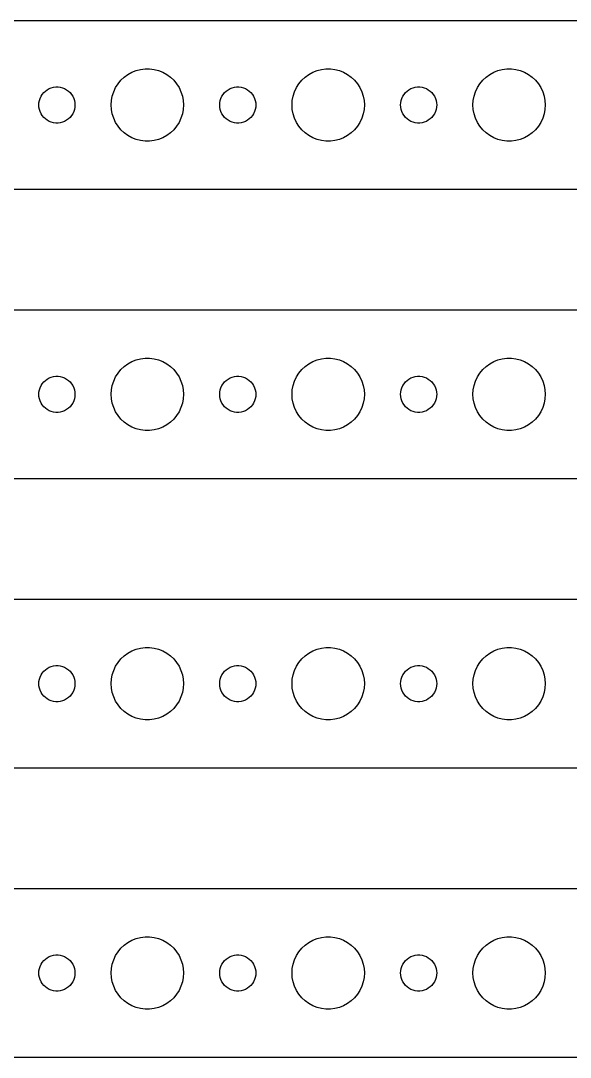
# Model space of a CAD drawing. Header units: metres. Extents: x -90 to 90, y 65 to 151.
# Drawn here: x -3 to 42.6, y 65 to 151 of the extents above; entities that cross this region are included whole.
import ezdxf

# ---------------------------------------------------------------- set-up
doc = ezdxf.new("R2010")
doc.units = ezdxf.units.M

msp = doc.modelspace()

# ---------------------------------------------------------------- linework, layer by layer
for p, q in [((84.8139, 150.99), (-84.8139, 150.99)), ((5.31308, 146.054), (5.58772, 146.312)), ((5.58772, 146.312), (5.89252, 146.533)), ((5.89252, 146.533), (6.22266, 146.714)), ((6.22266, 146.714), (6.57294, 146.853)), ((6.57294, 146.853), (6.93785, 146.947)), ((6.93785, 146.947), (7.31161, 146.994)), ((7.31161, 146.994), (7.68837, 146.994)), ((7.68837, 146.994), (8.06213, 146.947)), ((8.06213, 146.947), (8.42705, 146.853)), ((8.42705, 146.853), (8.77733, 146.714)), ((8.77733, 146.714), (9.10747, 146.533)), ((9.10747, 146.533), (9.41226, 146.312)), ((9.41226, 146.312), (9.6869, 146.054)), ((20.3131, 146.054), (20.5877, 146.312)), ((20.5877, 146.312), (20.8925, 146.533)), ((20.8925, 146.533), (21.2227, 146.714)), ((21.2227, 146.714), (21.5729, 146.853)), ((21.5729, 146.853), (21.9379, 146.947)), ((21.9379, 146.947), (22.3116, 146.994)), ((22.3116, 146.994), (22.6884, 146.994)), ((22.6884, 146.994), (23.0621, 146.947)), ((23.0621, 146.947), (23.427, 146.853)), ((23.427, 146.853), (23.7773, 146.714)), ((23.7773, 146.714), (24.1075, 146.533)), ((24.1075, 146.533), (24.4123, 146.312)), ((24.4123, 146.312), (24.6869, 146.054)), ((35.3131, 146.054), (35.5877, 146.312)), ((35.5877, 146.312), (35.8925, 146.533)), ((35.8925, 146.533), (36.2227, 146.714)), ((36.2227, 146.714), (36.5729, 146.853)), ((36.5729, 146.853), (36.9379, 146.947)), ((36.9379, 146.947), (37.3116, 146.994)), ((37.3116, 146.994), (37.6884, 146.994)), ((37.6884, 146.994), (38.0621, 146.947)), ((38.0621, 146.947), (38.427, 146.853)), ((38.427, 146.853), (38.7773, 146.714)), ((38.7773, 146.714), (39.1075, 146.533)), ((39.1075, 146.533), (39.4123, 146.312)), ((39.4123, 146.312), (39.6869, 146.054)), ((-0.80373, 145.266), (-0.63866, 145.357)), ((-0.63866, 145.357), (-0.46352, 145.427)), ((-0.46352, 145.427), (-0.28107, 145.473)), ((-0.28107, 145.473), (-0.09418, 145.497)), ((-0.09418, 145.497), (0.09418, 145.497)), ((0.09418, 145.497), (0.28107, 145.473)), ((0.28107, 145.473), (0.46352, 145.427)), ((0.46352, 145.427), (0.63866, 145.357)), ((0.63866, 145.357), (0.80373, 145.266)), ((4.71066, 145.104), (4.87108, 145.445)), ((4.87108, 145.445), (5.07294, 145.763)), ((5.07294, 145.763), (5.31308, 146.054)), ((9.6869, 146.054), (9.92705, 145.763)), ((9.92705, 145.763), (10.1289, 145.445)), ((10.1289, 145.445), (10.2893, 145.104)), ((14.1963, 145.266), (14.3613, 145.357)), ((14.3613, 145.357), (14.5365, 145.427)), ((14.5365, 145.427), (14.7189, 145.473)), ((14.7189, 145.473), (14.9058, 145.497)), ((14.9058, 145.497), (15.0942, 145.497)), ((15.0942, 145.497), (15.2811, 145.473)), ((15.2811, 145.473), (15.4635, 145.427)), ((15.4635, 145.427), (15.6387, 145.357)), ((15.6387, 145.357), (15.8037, 145.266)), ((19.7107, 145.104), (19.8711, 145.445)), ((19.8711, 145.445), (20.0729, 145.763)), ((20.0729, 145.763), (20.3131, 146.054)), ((24.6869, 146.054), (24.927, 145.763)), ((24.927, 145.763), (25.1289, 145.445)), ((25.1289, 145.445), (25.2893, 145.104)), ((29.1963, 145.266), (29.3613, 145.357)), ((29.3613, 145.357), (29.5365, 145.427)), ((29.5365, 145.427), (29.7189, 145.473)), ((29.7189, 145.473), (29.9058, 145.497)), ((29.9058, 145.497), (30.0942, 145.497)), ((30.0942, 145.497), (30.2811, 145.473)), ((30.2811, 145.473), (30.4635, 145.427)), ((30.4635, 145.427), (30.6387, 145.357)), ((30.6387, 145.357), (30.8037, 145.266)), ((34.7107, 145.104), (34.8711, 145.445)), ((34.8711, 145.445), (35.0729, 145.763)), ((35.0729, 145.763), (35.3131, 146.054)), ((39.6869, 146.054), (39.927, 145.763)), ((39.927, 145.763), (40.1289, 145.445)), ((40.1289, 145.445), (40.2893, 145.104)), ((-1.45287, 144.373), (-1.39465, 144.552)), ((-1.39465, 144.552), (-1.31445, 144.723)), ((-1.31445, 144.723), (-1.21352, 144.882)), ((-1.21352, 144.882), (-1.09344, 145.027)), ((-1.09344, 145.027), (-0.95613, 145.156)), ((-0.95613, 145.156), (-0.80373, 145.266)), ((0.80373, 145.266), (0.95613, 145.156)), ((0.95613, 145.156), (1.09344, 145.027)), ((1.09344, 145.027), (1.21352, 144.882)), ((1.21352, 144.882), (1.31445, 144.723)), ((1.31445, 144.723), (1.39465, 144.552)), ((1.39465, 144.552), (1.45287, 144.373)), ((4.52365, 144.376), (4.59424, 144.746)), ((4.59424, 144.746), (4.71066, 145.104)), ((10.2893, 145.104), (10.4057, 144.746)), ((10.4057, 144.746), (10.4763, 144.376)), ((13.5471, 144.373), (13.6053, 144.552)), ((13.6053, 144.552), (13.6855, 144.723)), ((13.6855, 144.723), (13.7865, 144.882)), ((13.7865, 144.882), (13.9065, 145.027)), ((13.9065, 145.027), (14.0439, 145.156)), ((14.0439, 145.156), (14.1963, 145.266)), ((15.8037, 145.266), (15.9561, 145.156)), ((15.9561, 145.156), (16.0934, 145.027)), ((16.0934, 145.027), (16.2135, 144.882)), ((16.2135, 144.882), (16.3145, 144.723)), ((16.3145, 144.723), (16.3947, 144.552)), ((16.3947, 144.552), (16.4529, 144.373)), ((19.5237, 144.376), (19.5942, 144.746)), ((19.5942, 144.746), (19.7107, 145.104)), ((25.2893, 145.104), (25.4057, 144.746)), ((25.4057, 144.746), (25.4763, 144.376)), ((28.5471, 144.373), (28.6053, 144.552)), ((28.6053, 144.552), (28.6855, 144.723)), ((28.6855, 144.723), (28.7865, 144.882)), ((28.7865, 144.882), (28.9065, 145.027)), ((28.9065, 145.027), (29.0439, 145.156)), ((29.0439, 145.156), (29.1963, 145.266)), ((30.8037, 145.266), (30.9561, 145.156)), ((30.9561, 145.156), (31.0934, 145.027)), ((31.0934, 145.027), (31.2135, 144.882)), ((31.2135, 144.882), (31.3145, 144.723)), ((31.3145, 144.723), (31.3947, 144.552)), ((31.3947, 144.552), (31.4529, 144.373)), ((34.5237, 144.376), (34.5942, 144.746)), ((34.5942, 144.746), (34.7107, 145.104)), ((40.2893, 145.104), (40.4057, 144.746)), ((40.4057, 144.746), (40.4763, 144.376)), ((-1.5, 144), (-1.48816, 144.188)), ((-1.48816, 143.812), (-1.5, 144)), ((-1.48816, 144.188), (-1.45287, 144.373)), ((-1.45287, 143.627), (-1.48816, 143.812)), ((-1.39465, 143.448), (-1.45287, 143.627)), ((1.45287, 143.627), (1.39465, 143.448)), ((1.45287, 144.373), (1.48816, 144.188)), ((1.48816, 143.812), (1.45287, 143.627)), ((1.48816, 144.188), (1.5, 144)), ((1.5, 144), (1.48816, 143.812)), ((4.5, 144), (4.52365, 144.376)), ((4.52365, 143.624), (4.5, 144)), ((4.59424, 143.254), (4.52365, 143.624)), ((10.4763, 143.624), (10.4057, 143.254)), ((10.4763, 144.376), (10.5, 144)), ((10.5, 144), (10.4763, 143.624)), ((13.5, 144), (13.5118, 144.188)), ((13.5118, 143.812), (13.5, 144)), ((13.5118, 144.188), (13.5471, 144.373)), ((13.5471, 143.627), (13.5118, 143.812)), ((13.6053, 143.448), (13.5471, 143.627)), ((16.4529, 143.627), (16.3947, 143.448)), ((16.4529, 144.373), (16.4882, 144.188)), ((16.4882, 143.812), (16.4529, 143.627)), ((16.4882, 144.188), (16.5, 144)), ((16.5, 144), (16.4882, 143.812)), ((19.5, 144), (19.5237, 144.376)), ((19.5237, 143.624), (19.5, 144)), ((19.5942, 143.254), (19.5237, 143.624)), ((25.4763, 143.624), (25.4057, 143.254)), ((25.4763, 144.376), (25.5, 144)), ((25.5, 144), (25.4763, 143.624)), ((28.5, 144), (28.5118, 144.188)), ((28.5118, 143.812), (28.5, 144)), ((28.5118, 144.188), (28.5471, 144.373)), ((28.5471, 143.627), (28.5118, 143.812)), ((28.6053, 143.448), (28.5471, 143.627)), ((31.4529, 143.627), (31.3947, 143.448)), ((31.4529, 144.373), (31.4882, 144.188)), ((31.4882, 143.812), (31.4529, 143.627)), ((31.4882, 144.188), (31.5, 144)), ((31.5, 144), (31.4882, 143.812)), ((34.5, 144), (34.5237, 144.376)), ((34.5237, 143.624), (34.5, 144)), ((34.5942, 143.254), (34.5237, 143.624)), ((40.4763, 143.624), (40.4057, 143.254)), ((40.4763, 144.376), (40.5, 144)), ((40.5, 144), (40.4763, 143.624)), ((-1.31445, 143.277), (-1.39465, 143.448)), ((-1.21352, 143.118), (-1.31445, 143.277)), ((-1.09344, 142.973), (-1.21352, 143.118)), ((-0.95613, 142.844), (-1.09344, 142.973)), ((-0.80373, 142.734), (-0.95613, 142.844)), ((-0.63866, 142.643), (-0.80373, 142.734)), ((0.80373, 142.734), (0.63866, 142.643)), ((0.95613, 142.844), (0.80373, 142.734)), ((1.09344, 142.973), (0.95613, 142.844)), ((1.21352, 143.118), (1.09344, 142.973)), ((1.31445, 143.277), (1.21352, 143.118)), ((1.39465, 143.448), (1.31445, 143.277)), ((4.71066, 142.896), (4.59424, 143.254)), ((4.87108, 142.555), (4.71066, 142.896)), ((10.2893, 142.896), (10.1289, 142.555)), ((10.4057, 143.254), (10.2893, 142.896)), ((13.6855, 143.277), (13.6053, 143.448)), ((13.7865, 143.118), (13.6855, 143.277)), ((13.9065, 142.973), (13.7865, 143.118)), ((14.0439, 142.844), (13.9065, 142.973)), ((14.1963, 142.734), (14.0439, 142.844)), ((14.3613, 142.643), (14.1963, 142.734)), ((15.8037, 142.734), (15.6387, 142.643)), ((15.9561, 142.844), (15.8037, 142.734)), ((16.0934, 142.973), (15.9561, 142.844)), ((16.2135, 143.118), (16.0934, 142.973)), ((16.3145, 143.277), (16.2135, 143.118)), ((16.3947, 143.448), (16.3145, 143.277)), ((19.7107, 142.896), (19.5942, 143.254)), ((19.8711, 142.555), (19.7107, 142.896)), ((25.2893, 142.896), (25.1289, 142.555)), ((25.4057, 143.254), (25.2893, 142.896)), ((28.6855, 143.277), (28.6053, 143.448)), ((28.7865, 143.118), (28.6855, 143.277)), ((28.9065, 142.973), (28.7865, 143.118)), ((29.0439, 142.844), (28.9065, 142.973)), ((29.1963, 142.734), (29.0439, 142.844)), ((29.3613, 142.643), (29.1963, 142.734)), ((30.8037, 142.734), (30.6387, 142.643)), ((30.9561, 142.844), (30.8037, 142.734)), ((31.0934, 142.973), (30.9561, 142.844)), ((31.2135, 143.118), (31.0934, 142.973)), ((31.3145, 143.277), (31.2135, 143.118)), ((31.3947, 143.448), (31.3145, 143.277)), ((34.7107, 142.896), (34.5942, 143.254)), ((34.8711, 142.555), (34.7107, 142.896)), ((40.2893, 142.896), (40.1289, 142.555)), ((40.4057, 143.254), (40.2893, 142.896)), ((-0.46352, 142.573), (-0.63866, 142.643)), ((-0.28107, 142.527), (-0.46352, 142.573)), ((-0.09418, 142.503), (-0.28107, 142.527)), ((0.09418, 142.503), (-0.09418, 142.503)), ((0.28107, 142.527), (0.09418, 142.503)), ((0.46352, 142.573), (0.28107, 142.527)), ((0.63866, 142.643), (0.46352, 142.573)), ((5.07294, 142.237), (4.87108, 142.555)), ((5.31308, 141.946), (5.07294, 142.237)), ((5.58772, 141.688), (5.31308, 141.946)), ((9.6869, 141.946), (9.41226, 141.688)), ((9.92705, 142.237), (9.6869, 141.946)), ((10.1289, 142.555), (9.92705, 142.237)), ((14.5365, 142.573), (14.3613, 142.643)), ((14.7189, 142.527), (14.5365, 142.573)), ((14.9058, 142.503), (14.7189, 142.527)), ((15.0942, 142.503), (14.9058, 142.503)), ((15.2811, 142.527), (15.0942, 142.503)), ((15.4635, 142.573), (15.2811, 142.527)), ((15.6387, 142.643), (15.4635, 142.573)), ((20.0729, 142.237), (19.8711, 142.555)), ((20.3131, 141.946), (20.0729, 142.237)), ((20.5877, 141.688), (20.3131, 141.946)), ((24.6869, 141.946), (24.4123, 141.688)), ((24.927, 142.237), (24.6869, 141.946)), ((25.1289, 142.555), (24.927, 142.237)), ((29.5365, 142.573), (29.3613, 142.643)), ((29.7189, 142.527), (29.5365, 142.573)), ((29.9058, 142.503), (29.7189, 142.527)), ((30.0942, 142.503), (29.9058, 142.503)), ((30.2811, 142.527), (30.0942, 142.503)), ((30.4635, 142.573), (30.2811, 142.527)), ((30.6387, 142.643), (30.4635, 142.573)), ((35.0729, 142.237), (34.8711, 142.555)), ((35.3131, 141.946), (35.0729, 142.237)), ((35.5877, 141.688), (35.3131, 141.946)), ((39.6869, 141.946), (39.4123, 141.688)), ((39.927, 142.237), (39.6869, 141.946)), ((40.1289, 142.555), (39.927, 142.237)), ((5.89252, 141.467), (5.58772, 141.688)), ((6.22266, 141.286), (5.89252, 141.467)), ((6.57294, 141.147), (6.22266, 141.286)), ((6.93785, 141.053), (6.57294, 141.147)), ((7.31161, 141.006), (6.93785, 141.053)), ((8.06213, 141.053), (7.68837, 141.006)), ((8.42705, 141.147), (8.06213, 141.053)), ((8.77733, 141.286), (8.42705, 141.147)), ((9.10747, 141.467), (8.77733, 141.286)), ((9.41226, 141.688), (9.10747, 141.467)), ((20.8925, 141.467), (20.5877, 141.688)), ((21.2227, 141.286), (20.8925, 141.467)), ((21.5729, 141.147), (21.2227, 141.286)), ((21.9379, 141.053), (21.5729, 141.147)), ((22.3116, 141.006), (21.9379, 141.053)), ((23.0621, 141.053), (22.6884, 141.006)), ((23.427, 141.147), (23.0621, 141.053)), ((23.7773, 141.286), (23.427, 141.147)), ((24.1075, 141.467), (23.7773, 141.286)), ((24.4123, 141.688), (24.1075, 141.467)), ((35.8925, 141.467), (35.5877, 141.688)), ((36.2227, 141.286), (35.8925, 141.467)), ((36.5729, 141.147), (36.2227, 141.286)), ((36.9379, 141.053), (36.5729, 141.147)), ((37.3116, 141.006), (36.9379, 141.053)), ((38.0621, 141.053), (37.6884, 141.006)), ((38.427, 141.147), (38.0621, 141.053)), ((38.7773, 141.286), (38.427, 141.147)), ((39.1075, 141.467), (38.7773, 141.286)), ((39.4123, 141.688), (39.1075, 141.467)), ((7.68837, 141.006), (7.31161, 141.006)), ((22.6884, 141.006), (22.3116, 141.006)), ((37.6884, 141.006), (37.3116, 141.006)), ((-84.8139, 137.01), (84.8139, 137.01)), ((84.8139, 126.99), (-84.8139, 126.99)), ((6.93785, 122.947), (7.31161, 122.994)), ((7.31161, 122.994), (7.68837, 122.994)), ((7.68837, 122.994), (8.06213, 122.947)), ((21.9379, 122.947), (22.3116, 122.994)), ((22.3116, 122.994), (22.6884, 122.994)), ((22.6884, 122.994), (23.0621, 122.947)), ((36.9379, 122.947), (37.3116, 122.994)), ((37.3116, 122.994), (37.6884, 122.994)), ((37.6884, 122.994), (38.0621, 122.947)), ((5.31308, 122.054), (5.58772, 122.312)), ((5.58772, 122.312), (5.89252, 122.533)), ((5.89252, 122.533), (6.22266, 122.714)), ((6.22266, 122.714), (6.57294, 122.853)), ((6.57294, 122.853), (6.93785, 122.947)), ((8.06213, 122.947), (8.42705, 122.853)), ((8.42705, 122.853), (8.77733, 122.714)), ((8.77733, 122.714), (9.10747, 122.533)), ((9.10747, 122.533), (9.41226, 122.312)), ((9.41226, 122.312), (9.6869, 122.054)), ((20.3131, 122.054), (20.5877, 122.312)), ((20.5877, 122.312), (20.8925, 122.533)), ((20.8925, 122.533), (21.2227, 122.714)), ((21.2227, 122.714), (21.5729, 122.853)), ((21.5729, 122.853), (21.9379, 122.947)), ((23.0621, 122.947), (23.427, 122.853)), ((23.427, 122.853), (23.7773, 122.714)), ((23.7773, 122.714), (24.1075, 122.533)), ((24.1075, 122.533), (24.4123, 122.312)), ((24.4123, 122.312), (24.6869, 122.054)), ((35.3131, 122.054), (35.5877, 122.312)), ((35.5877, 122.312), (35.8925, 122.533)), ((35.8925, 122.533), (36.2227, 122.714)), ((36.2227, 122.714), (36.5729, 122.853)), ((36.5729, 122.853), (36.9379, 122.947)), ((38.0621, 122.947), (38.427, 122.853)), ((38.427, 122.853), (38.7773, 122.714)), ((38.7773, 122.714), (39.1075, 122.533)), ((39.1075, 122.533), (39.4123, 122.312)), ((39.4123, 122.312), (39.6869, 122.054)), ((-0.95613, 121.156), (-0.80373, 121.266)), ((-0.80373, 121.266), (-0.63866, 121.357)), ((-0.63866, 121.357), (-0.46352, 121.427)), ((-0.46352, 121.427), (-0.28107, 121.473)), ((-0.28107, 121.473), (-0.09418, 121.497)), ((-0.09418, 121.497), (0.09418, 121.497)), ((0.09418, 121.497), (0.28107, 121.473)), ((0.28107, 121.473), (0.46352, 121.427)), ((0.46352, 121.427), (0.63866, 121.357)), ((0.63866, 121.357), (0.80373, 121.266)), ((0.80373, 121.266), (0.95613, 121.156)), ((4.71066, 121.104), (4.87108, 121.445)), ((4.87108, 121.445), (5.07294, 121.763)), ((5.07294, 121.763), (5.31308, 122.054)), ((9.6869, 122.054), (9.92705, 121.763)), ((9.92705, 121.763), (10.1289, 121.445)), ((10.1289, 121.445), (10.2893, 121.104)), ((14.0439, 121.156), (14.1963, 121.266)), ((14.1963, 121.266), (14.3613, 121.357)), ((14.3613, 121.357), (14.5365, 121.427)), ((14.5365, 121.427), (14.7189, 121.473)), ((14.7189, 121.473), (14.9058, 121.497)), ((14.9058, 121.497), (15.0942, 121.497)), ((15.0942, 121.497), (15.2811, 121.473)), ((15.2811, 121.473), (15.4635, 121.427)), ((15.4635, 121.427), (15.6387, 121.357)), ((15.6387, 121.357), (15.8037, 121.266)), ((15.8037, 121.266), (15.9561, 121.156)), ((19.7107, 121.104), (19.8711, 121.445)), ((19.8711, 121.445), (20.0729, 121.763)), ((20.0729, 121.763), (20.3131, 122.054)), ((24.6869, 122.054), (24.927, 121.763)), ((24.927, 121.763), (25.1289, 121.445)), ((25.1289, 121.445), (25.2893, 121.104)), ((29.0439, 121.156), (29.1963, 121.266)), ((29.1963, 121.266), (29.3613, 121.357)), ((29.3613, 121.357), (29.5365, 121.427)), ((29.5365, 121.427), (29.7189, 121.473)), ((29.7189, 121.473), (29.9058, 121.497)), ((29.9058, 121.497), (30.0942, 121.497)), ((30.0942, 121.497), (30.2811, 121.473)), ((30.2811, 121.473), (30.4635, 121.427)), ((30.4635, 121.427), (30.6387, 121.357)), ((30.6387, 121.357), (30.8037, 121.266)), ((30.8037, 121.266), (30.9561, 121.156)), ((34.7107, 121.104), (34.8711, 121.445)), ((34.8711, 121.445), (35.0729, 121.763)), ((35.0729, 121.763), (35.3131, 122.054)), ((39.6869, 122.054), (39.927, 121.763)), ((39.927, 121.763), (40.1289, 121.445)), ((40.1289, 121.445), (40.2893, 121.104)), ((-1.48816, 120.188), (-1.45287, 120.373)), ((-1.45287, 120.373), (-1.39465, 120.552)), ((-1.39465, 120.552), (-1.31445, 120.723)), ((-1.31445, 120.723), (-1.21352, 120.882)), ((-1.21352, 120.882), (-1.09344, 121.027)), ((-1.09344, 121.027), (-0.95613, 121.156)), ((0.95613, 121.156), (1.09344, 121.027)), ((1.09344, 121.027), (1.21352, 120.882)), ((1.21352, 120.882), (1.31445, 120.723)), ((1.31445, 120.723), (1.39465, 120.552)), ((1.39465, 120.552), (1.45287, 120.373)), ((1.45287, 120.373), (1.48816, 120.188)), ((4.5, 120), (4.52365, 120.376)), ((4.52365, 120.376), (4.59424, 120.746)), ((4.59424, 120.746), (4.71066, 121.104)), ((10.2893, 121.104), (10.4057, 120.746)), ((10.4057, 120.746), (10.4763, 120.376)), ((10.4763, 120.376), (10.5, 120)), ((13.5118, 120.188), (13.5471, 120.373)), ((13.5471, 120.373), (13.6053, 120.552)), ((13.6053, 120.552), (13.6855, 120.723)), ((13.6855, 120.723), (13.7865, 120.882)), ((13.7865, 120.882), (13.9065, 121.027)), ((13.9065, 121.027), (14.0439, 121.156)), ((15.9561, 121.156), (16.0934, 121.027)), ((16.0934, 121.027), (16.2135, 120.882)), ((16.2135, 120.882), (16.3145, 120.723)), ((16.3145, 120.723), (16.3947, 120.552)), ((16.3947, 120.552), (16.4529, 120.373)), ((16.4529, 120.373), (16.4882, 120.188)), ((19.5, 120), (19.5237, 120.376)), ((19.5237, 120.376), (19.5942, 120.746)), ((19.5942, 120.746), (19.7107, 121.104)), ((25.2893, 121.104), (25.4057, 120.746)), ((25.4057, 120.746), (25.4763, 120.376)), ((25.4763, 120.376), (25.5, 120)), ((28.5118, 120.188), (28.5471, 120.373)), ((28.5471, 120.373), (28.6053, 120.552)), ((28.6053, 120.552), (28.6855, 120.723)), ((28.6855, 120.723), (28.7865, 120.882)), ((28.7865, 120.882), (28.9065, 121.027)), ((28.9065, 121.027), (29.0439, 121.156)), ((30.9561, 121.156), (31.0934, 121.027)), ((31.0934, 121.027), (31.2135, 120.882)), ((31.2135, 120.882), (31.3145, 120.723)), ((31.3145, 120.723), (31.3947, 120.552)), ((31.3947, 120.552), (31.4529, 120.373)), ((31.4529, 120.373), (31.4882, 120.188)), ((34.5, 120), (34.5237, 120.376)), ((34.5237, 120.376), (34.5942, 120.746)), ((34.5942, 120.746), (34.7107, 121.104)), ((40.2893, 121.104), (40.4057, 120.746)), ((40.4057, 120.746), (40.4763, 120.376)), ((40.4763, 120.376), (40.5, 120)), ((-1.5, 120), (-1.48816, 120.188)), ((-1.48816, 119.812), (-1.5, 120)), ((-1.45287, 119.627), (-1.48816, 119.812)), ((-1.39465, 119.448), (-1.45287, 119.627)), ((1.45287, 119.627), (1.39465, 119.448)), ((1.48816, 119.812), (1.45287, 119.627)), ((1.48816, 120.188), (1.5, 120)), ((1.5, 120), (1.48816, 119.812)), ((4.52365, 119.624), (4.5, 120)), ((4.59424, 119.254), (4.52365, 119.624)), ((10.4763, 119.624), (10.4057, 119.254)), ((10.5, 120), (10.4763, 119.624)), ((13.5, 120), (13.5118, 120.188)), ((13.5118, 119.812), (13.5, 120)), ((13.5471, 119.627), (13.5118, 119.812)), ((13.6053, 119.448), (13.5471, 119.627)), ((16.4529, 119.627), (16.3947, 119.448)), ((16.4882, 119.812), (16.4529, 119.627)), ((16.4882, 120.188), (16.5, 120)), ((16.5, 120), (16.4882, 119.812)), ((19.5237, 119.624), (19.5, 120)), ((19.5942, 119.254), (19.5237, 119.624)), ((25.4763, 119.624), (25.4057, 119.254)), ((25.5, 120), (25.4763, 119.624)), ((28.5, 120), (28.5118, 120.188)), ((28.5118, 119.812), (28.5, 120)), ((28.5471, 119.627), (28.5118, 119.812)), ((28.6053, 119.448), (28.5471, 119.627)), ((31.4529, 119.627), (31.3947, 119.448)), ((31.4882, 119.812), (31.4529, 119.627)), ((31.4882, 120.188), (31.5, 120)), ((31.5, 120), (31.4882, 119.812)), ((34.5237, 119.624), (34.5, 120)), ((34.5942, 119.254), (34.5237, 119.624)), ((40.4763, 119.624), (40.4057, 119.254)), ((40.5, 120), (40.4763, 119.624)), ((-1.31445, 119.277), (-1.39465, 119.448)), ((-1.21352, 119.118), (-1.31445, 119.277)), ((-1.09344, 118.973), (-1.21352, 119.118)), ((-0.95613, 118.844), (-1.09344, 118.973)), ((-0.80373, 118.734), (-0.95613, 118.844)), ((-0.63866, 118.643), (-0.80373, 118.734)), ((0.80373, 118.734), (0.63866, 118.643)), ((0.95613, 118.844), (0.80373, 118.734)), ((1.09344, 118.973), (0.95613, 118.844)), ((1.21352, 119.118), (1.09344, 118.973)), ((1.31445, 119.277), (1.21352, 119.118)), ((1.39465, 119.448), (1.31445, 119.277)), ((4.71066, 118.896), (4.59424, 119.254)), ((4.87108, 118.555), (4.71066, 118.896)), ((10.2893, 118.896), (10.1289, 118.555)), ((10.4057, 119.254), (10.2893, 118.896)), ((13.6855, 119.277), (13.6053, 119.448)), ((13.7865, 119.118), (13.6855, 119.277)), ((13.9065, 118.973), (13.7865, 119.118)), ((14.0439, 118.844), (13.9065, 118.973)), ((14.1963, 118.734), (14.0439, 118.844)), ((14.3613, 118.643), (14.1963, 118.734)), ((15.8037, 118.734), (15.6387, 118.643)), ((15.9561, 118.844), (15.8037, 118.734)), ((16.0934, 118.973), (15.9561, 118.844)), ((16.2135, 119.118), (16.0934, 118.973)), ((16.3145, 119.277), (16.2135, 119.118)), ((16.3947, 119.448), (16.3145, 119.277)), ((19.7107, 118.896), (19.5942, 119.254)), ((19.8711, 118.555), (19.7107, 118.896)), ((25.2893, 118.896), (25.1289, 118.555)), ((25.4057, 119.254), (25.2893, 118.896)), ((28.6855, 119.277), (28.6053, 119.448)), ((28.7865, 119.118), (28.6855, 119.277)), ((28.9065, 118.973), (28.7865, 119.118)), ((29.0439, 118.844), (28.9065, 118.973)), ((29.1963, 118.734), (29.0439, 118.844)), ((29.3613, 118.643), (29.1963, 118.734)), ((30.8037, 118.734), (30.6387, 118.643)), ((30.9561, 118.844), (30.8037, 118.734)), ((31.0934, 118.973), (30.9561, 118.844)), ((31.2135, 119.118), (31.0934, 118.973)), ((31.3145, 119.277), (31.2135, 119.118)), ((31.3947, 119.448), (31.3145, 119.277)), ((34.7107, 118.896), (34.5942, 119.254)), ((34.8711, 118.555), (34.7107, 118.896)), ((40.2893, 118.896), (40.1289, 118.555)), ((40.4057, 119.254), (40.2893, 118.896)), ((-0.46352, 118.573), (-0.63866, 118.643)), ((-0.28107, 118.527), (-0.46352, 118.573)), ((-0.09418, 118.503), (-0.28107, 118.527)), ((0.09418, 118.503), (-0.09418, 118.503)), ((0.28107, 118.527), (0.09418, 118.503)), ((0.46352, 118.573), (0.28107, 118.527)), ((0.63866, 118.643), (0.46352, 118.573)), ((5.07294, 118.237), (4.87108, 118.555)), ((5.31308, 117.946), (5.07294, 118.237)), ((5.58772, 117.688), (5.31308, 117.946)), ((9.6869, 117.946), (9.41226, 117.688)), ((9.92705, 118.237), (9.6869, 117.946)), ((10.1289, 118.555), (9.92705, 118.237)), ((14.5365, 118.573), (14.3613, 118.643)), ((14.7189, 118.527), (14.5365, 118.573)), ((14.9058, 118.503), (14.7189, 118.527)), ((15.0942, 118.503), (14.9058, 118.503)), ((15.2811, 118.527), (15.0942, 118.503)), ((15.4635, 118.573), (15.2811, 118.527)), ((15.6387, 118.643), (15.4635, 118.573)), ((20.0729, 118.237), (19.8711, 118.555)), ((20.3131, 117.946), (20.0729, 118.237)), ((20.5877, 117.688), (20.3131, 117.946)), ((24.6869, 117.946), (24.4123, 117.688)), ((24.927, 118.237), (24.6869, 117.946)), ((25.1289, 118.555), (24.927, 118.237)), ((29.5365, 118.573), (29.3613, 118.643)), ((29.7189, 118.527), (29.5365, 118.573)), ((29.9058, 118.503), (29.7189, 118.527)), ((30.0942, 118.503), (29.9058, 118.503)), ((30.2811, 118.527), (30.0942, 118.503)), ((30.4635, 118.573), (30.2811, 118.527)), ((30.6387, 118.643), (30.4635, 118.573)), ((35.0729, 118.237), (34.8711, 118.555)), ((35.3131, 117.946), (35.0729, 118.237)), ((35.5877, 117.688), (35.3131, 117.946)), ((39.6869, 117.946), (39.4123, 117.688)), ((39.927, 118.237), (39.6869, 117.946)), ((40.1289, 118.555), (39.927, 118.237)), ((5.89252, 117.467), (5.58772, 117.688)), ((6.22266, 117.286), (5.89252, 117.467)), ((6.57294, 117.147), (6.22266, 117.286)), ((6.93785, 117.053), (6.57294, 117.147)), ((7.31161, 117.006), (6.93785, 117.053)), ((7.68837, 117.006), (7.31161, 117.006)), ((8.06213, 117.053), (7.68837, 117.006)), ((8.42705, 117.147), (8.06213, 117.053)), ((8.77733, 117.286), (8.42705, 117.147)), ((9.10747, 117.467), (8.77733, 117.286)), ((9.41226, 117.688), (9.10747, 117.467)), ((20.8925, 117.467), (20.5877, 117.688)), ((21.2227, 117.286), (20.8925, 117.467)), ((21.5729, 117.147), (21.2227, 117.286)), ((21.9379, 117.053), (21.5729, 117.147)), ((22.3116, 117.006), (21.9379, 117.053)), ((22.6884, 117.006), (22.3116, 117.006)), ((23.0621, 117.053), (22.6884, 117.006)), ((23.427, 117.147), (23.0621, 117.053)), ((23.7773, 117.286), (23.427, 117.147)), ((24.1075, 117.467), (23.7773, 117.286)), ((24.4123, 117.688), (24.1075, 117.467)), ((35.8925, 117.467), (35.5877, 117.688)), ((36.2227, 117.286), (35.8925, 117.467)), ((36.5729, 117.147), (36.2227, 117.286)), ((36.9379, 117.053), (36.5729, 117.147)), ((37.3116, 117.006), (36.9379, 117.053)), ((37.6884, 117.006), (37.3116, 117.006)), ((38.0621, 117.053), (37.6884, 117.006)), ((38.427, 117.147), (38.0621, 117.053)), ((38.7773, 117.286), (38.427, 117.147)), ((39.1075, 117.467), (38.7773, 117.286)), ((39.4123, 117.688), (39.1075, 117.467)), ((-84.8139, 113.01), (84.8139, 113.01)), ((84.8139, 102.99), (-84.8139, 102.99)), ((6.57294, 98.8532), (6.93785, 98.9469)), ((6.93785, 98.9469), (7.31161, 98.9941)), ((7.31161, 98.9941), (7.68837, 98.9941)), ((7.68837, 98.9941), (8.06213, 98.9469)), ((8.06213, 98.9469), (8.42705, 98.8532)), ((21.5729, 98.8532), (21.9379, 98.9469)), ((21.9379, 98.9469), (22.3116, 98.9941)), ((22.3116, 98.9941), (22.6884, 98.9941)), ((22.6884, 98.9941), (23.0621, 98.9469)), ((23.0621, 98.9469), (23.427, 98.8532)), ((36.5729, 98.8532), (36.9379, 98.9469)), ((36.9379, 98.9469), (37.3116, 98.9941)), ((37.3116, 98.9941), (37.6884, 98.9941)), ((37.6884, 98.9941), (38.0621, 98.9469)), ((38.0621, 98.9469), (38.427, 98.8532)), ((5.07294, 97.7634), (5.31308, 98.0536)), ((5.31308, 98.0536), (5.58772, 98.3115)), ((5.58772, 98.3115), (5.89252, 98.533)), ((5.89252, 98.533), (6.22266, 98.7145)), ((6.22266, 98.7145), (6.57294, 98.8532)), ((8.42705, 98.8532), (8.77733, 98.7145)), ((8.77733, 98.7145), (9.10747, 98.533)), ((9.10747, 98.533), (9.41226, 98.3115)), ((9.41226, 98.3115), (9.6869, 98.0536)), ((9.6869, 98.0536), (9.92705, 97.7634)), ((20.0729, 97.7634), (20.3131, 98.0536)), ((20.3131, 98.0536), (20.5877, 98.3115)), ((20.5877, 98.3115), (20.8925, 98.533)), ((20.8925, 98.533), (21.2227, 98.7145)), ((21.2227, 98.7145), (21.5729, 98.8532)), ((23.427, 98.8532), (23.7773, 98.7145)), ((23.7773, 98.7145), (24.1075, 98.533)), ((24.1075, 98.533), (24.4123, 98.3115)), ((24.4123, 98.3115), (24.6869, 98.0536)), ((24.6869, 98.0536), (24.927, 97.7634)), ((35.0729, 97.7634), (35.3131, 98.0536)), ((35.3131, 98.0536), (35.5877, 98.3115)), ((35.5877, 98.3115), (35.8925, 98.533)), ((35.8925, 98.533), (36.2227, 98.7145)), ((36.2227, 98.7145), (36.5729, 98.8532)), ((38.427, 98.8532), (38.7773, 98.7145)), ((38.7773, 98.7145), (39.1075, 98.533)), ((39.1075, 98.533), (39.4123, 98.3115)), ((39.4123, 98.3115), (39.6869, 98.0536)), ((39.6869, 98.0536), (39.927, 97.7634)), ((-0.95613, 97.1558), (-0.80373, 97.2665)), ((-0.80373, 97.2665), (-0.63866, 97.3572)), ((-0.63866, 97.3572), (-0.46352, 97.4266)), ((-0.46352, 97.4266), (-0.28107, 97.4734)), ((-0.28107, 97.4734), (-0.09418, 97.497)), ((-0.09418, 97.497), (0.09418, 97.497)), ((0.09418, 97.497), (0.28107, 97.4734)), ((0.28107, 97.4734), (0.46352, 97.4266)), ((0.46352, 97.4266), (0.63866, 97.3572)), ((0.63866, 97.3572), (0.80373, 97.2665)), ((0.80373, 97.2665), (0.95613, 97.1558)), ((4.71066, 97.1044), (4.87108, 97.4453)), ((4.87108, 97.4453), (5.07294, 97.7634)), ((9.92705, 97.7634), (10.1289, 97.4453)), ((10.1289, 97.4453), (10.2893, 97.1044)), ((14.0439, 97.1558), (14.1963, 97.2665)), ((14.1963, 97.2665), (14.3613, 97.3572)), ((14.3613, 97.3572), (14.5365, 97.4266)), ((14.5365, 97.4266), (14.7189, 97.4734)), ((14.7189, 97.4734), (14.9058, 97.497)), ((14.9058, 97.497), (15.0942, 97.497)), ((15.0942, 97.497), (15.2811, 97.4734)), ((15.2811, 97.4734), (15.4635, 97.4266)), ((15.4635, 97.4266), (15.6387, 97.3572)), ((15.6387, 97.3572), (15.8037, 97.2665)), ((15.8037, 97.2665), (15.9561, 97.1558)), ((19.7107, 97.1044), (19.8711, 97.4453)), ((19.8711, 97.4453), (20.0729, 97.7634)), ((24.927, 97.7634), (25.1289, 97.4453)), ((25.1289, 97.4453), (25.2893, 97.1044)), ((29.0439, 97.1558), (29.1963, 97.2665)), ((29.1963, 97.2665), (29.3613, 97.3572)), ((29.3613, 97.3572), (29.5365, 97.4266)), ((29.5365, 97.4266), (29.7189, 97.4734)), ((29.7189, 97.4734), (29.9058, 97.497)), ((29.9058, 97.497), (30.0942, 97.497)), ((30.0942, 97.497), (30.2811, 97.4734)), ((30.2811, 97.4734), (30.4635, 97.4266)), ((30.4635, 97.4266), (30.6387, 97.3572)), ((30.6387, 97.3572), (30.8037, 97.2665)), ((30.8037, 97.2665), (30.9561, 97.1558)), ((34.7107, 97.1044), (34.8711, 97.4453)), ((34.8711, 97.4453), (35.0729, 97.7634)), ((39.927, 97.7634), (40.1289, 97.4453)), ((40.1289, 97.4453), (40.2893, 97.1044)), ((-1.48816, 96.188), (-1.45287, 96.373)), ((-1.45287, 96.373), (-1.39465, 96.5522)), ((-1.39465, 96.5522), (-1.31445, 96.7226)), ((-1.31445, 96.7226), (-1.21352, 96.8817)), ((-1.21352, 96.8817), (-1.09344, 97.0268)), ((-1.09344, 97.0268), (-0.95613, 97.1558)), ((0.95613, 97.1558), (1.09344, 97.0268)), ((1.09344, 97.0268), (1.21352, 96.8817)), ((1.21352, 96.8817), (1.31445, 96.7226)), ((1.31445, 96.7226), (1.39465, 96.5522)), ((1.39465, 96.5522), (1.45287, 96.373)), ((1.45287, 96.373), (1.48816, 96.188)), ((4.5, 96), (4.52365, 96.376)), ((4.52365, 96.376), (4.59424, 96.7461)), ((4.59424, 96.7461), (4.71066, 97.1044)), ((10.2893, 97.1044), (10.4057, 96.7461)), ((10.4057, 96.7461), (10.4763, 96.376)), ((10.4763, 96.376), (10.5, 96)), ((13.5118, 96.188), (13.5471, 96.373)), ((13.5471, 96.373), (13.6053, 96.5522)), ((13.6053, 96.5522), (13.6855, 96.7226)), ((13.6855, 96.7226), (13.7865, 96.8817)), ((13.7865, 96.8817), (13.9065, 97.0268)), ((13.9065, 97.0268), (14.0439, 97.1558)), ((15.9561, 97.1558), (16.0934, 97.0268)), ((16.0934, 97.0268), (16.2135, 96.8817)), ((16.2135, 96.8817), (16.3145, 96.7226)), ((16.3145, 96.7226), (16.3947, 96.5522)), ((16.3947, 96.5522), (16.4529, 96.373)), ((16.4529, 96.373), (16.4882, 96.188)), ((19.5, 96), (19.5237, 96.376)), ((19.5237, 96.376), (19.5942, 96.7461)), ((19.5942, 96.7461), (19.7107, 97.1044)), ((25.2893, 97.1044), (25.4057, 96.7461)), ((25.4057, 96.7461), (25.4763, 96.376)), ((25.4763, 96.376), (25.5, 96)), ((28.5118, 96.188), (28.5471, 96.373)), ((28.5471, 96.373), (28.6053, 96.5522)), ((28.6053, 96.5522), (28.6855, 96.7226)), ((28.6855, 96.7226), (28.7865, 96.8817)), ((28.7865, 96.8817), (28.9065, 97.0268)), ((28.9065, 97.0268), (29.0439, 97.1558)), ((30.9561, 97.1558), (31.0934, 97.0268)), ((31.0934, 97.0268), (31.2135, 96.8817)), ((31.2135, 96.8817), (31.3145, 96.7226)), ((31.3145, 96.7226), (31.3947, 96.5522)), ((31.3947, 96.5522), (31.4529, 96.373)), ((31.4529, 96.373), (31.4882, 96.188)), ((34.5, 96), (34.5237, 96.376)), ((34.5237, 96.376), (34.5942, 96.7461)), ((34.5942, 96.7461), (34.7107, 97.1044)), ((40.2893, 97.1044), (40.4057, 96.7461)), ((40.4057, 96.7461), (40.4763, 96.376)), ((40.4763, 96.376), (40.5, 96)), ((-1.5, 96), (-1.48816, 96.188)), ((-1.48816, 95.812), (-1.5, 96)), ((-1.45287, 95.627), (-1.48816, 95.812)), ((-1.39465, 95.4478), (-1.45287, 95.627)), ((-1.31445, 95.2774), (-1.39465, 95.4478)), ((1.39465, 95.4478), (1.31445, 95.2774)), ((1.45287, 95.627), (1.39465, 95.4478)), ((1.48816, 95.812), (1.45287, 95.627)), ((1.48816, 96.188), (1.5, 96)), ((1.5, 96), (1.48816, 95.812)), ((4.52365, 95.624), (4.5, 96)), ((4.59424, 95.2539), (4.52365, 95.624)), ((10.4763, 95.624), (10.4057, 95.2539)), ((10.5, 96), (10.4763, 95.624)), ((13.5, 96), (13.5118, 96.188)), ((13.5118, 95.812), (13.5, 96)), ((13.5471, 95.627), (13.5118, 95.812)), ((13.6053, 95.4478), (13.5471, 95.627)), ((13.6855, 95.2774), (13.6053, 95.4478)), ((16.3947, 95.4478), (16.3145, 95.2774)), ((16.4529, 95.627), (16.3947, 95.4478)), ((16.4882, 95.812), (16.4529, 95.627)), ((16.4882, 96.188), (16.5, 96)), ((16.5, 96), (16.4882, 95.812)), ((19.5237, 95.624), (19.5, 96)), ((19.5942, 95.2539), (19.5237, 95.624)), ((25.4763, 95.624), (25.4057, 95.2539)), ((25.5, 96), (25.4763, 95.624)), ((28.5, 96), (28.5118, 96.188)), ((28.5118, 95.812), (28.5, 96)), ((28.5471, 95.627), (28.5118, 95.812)), ((28.6053, 95.4478), (28.5471, 95.627)), ((28.6855, 95.2774), (28.6053, 95.4478)), ((31.3947, 95.4478), (31.3145, 95.2774)), ((31.4529, 95.627), (31.3947, 95.4478)), ((31.4882, 95.812), (31.4529, 95.627)), ((31.4882, 96.188), (31.5, 96)), ((31.5, 96), (31.4882, 95.812)), ((34.5237, 95.624), (34.5, 96)), ((34.5942, 95.2539), (34.5237, 95.624)), ((40.4763, 95.624), (40.4057, 95.2539)), ((40.5, 96), (40.4763, 95.624)), ((-1.21352, 95.1183), (-1.31445, 95.2774)), ((-1.09344, 94.9732), (-1.21352, 95.1183)), ((-0.95613, 94.8442), (-1.09344, 94.9732)), ((-0.80373, 94.7335), (-0.95613, 94.8442)), ((-0.63866, 94.6428), (-0.80373, 94.7335)), ((-0.46352, 94.5734), (-0.63866, 94.6428)), ((0.63866, 94.6428), (0.46352, 94.5734)), ((0.80373, 94.7335), (0.63866, 94.6428)), ((0.95613, 94.8442), (0.80373, 94.7335)), ((1.09344, 94.9732), (0.95613, 94.8442)), ((1.21352, 95.1183), (1.09344, 94.9732)), ((1.31445, 95.2774), (1.21352, 95.1183)), ((4.71066, 94.8956), (4.59424, 95.2539)), ((4.87108, 94.5547), (4.71066, 94.8956)), ((10.2893, 94.8956), (10.1289, 94.5547)), ((10.4057, 95.2539), (10.2893, 94.8956)), ((13.7865, 95.1183), (13.6855, 95.2774)), ((13.9065, 94.9732), (13.7865, 95.1183)), ((14.0439, 94.8442), (13.9065, 94.9732)), ((14.1963, 94.7335), (14.0439, 94.8442)), ((14.3613, 94.6428), (14.1963, 94.7335)), ((14.5365, 94.5734), (14.3613, 94.6428)), ((15.6387, 94.6428), (15.4635, 94.5734)), ((15.8037, 94.7335), (15.6387, 94.6428)), ((15.9561, 94.8442), (15.8037, 94.7335)), ((16.0934, 94.9732), (15.9561, 94.8442)), ((16.2135, 95.1183), (16.0934, 94.9732)), ((16.3145, 95.2774), (16.2135, 95.1183)), ((19.7107, 94.8956), (19.5942, 95.2539)), ((19.8711, 94.5547), (19.7107, 94.8956)), ((25.2893, 94.8956), (25.1289, 94.5547)), ((25.4057, 95.2539), (25.2893, 94.8956)), ((28.7865, 95.1183), (28.6855, 95.2774)), ((28.9065, 94.9732), (28.7865, 95.1183)), ((29.0439, 94.8442), (28.9065, 94.9732)), ((29.1963, 94.7335), (29.0439, 94.8442)), ((29.3613, 94.6428), (29.1963, 94.7335)), ((29.5365, 94.5734), (29.3613, 94.6428)), ((30.6387, 94.6428), (30.4635, 94.5734)), ((30.8037, 94.7335), (30.6387, 94.6428)), ((30.9561, 94.8442), (30.8037, 94.7335)), ((31.0934, 94.9732), (30.9561, 94.8442)), ((31.2135, 95.1183), (31.0934, 94.9732)), ((31.3145, 95.2774), (31.2135, 95.1183)), ((34.7107, 94.8956), (34.5942, 95.2539)), ((34.8711, 94.5547), (34.7107, 94.8956)), ((40.2893, 94.8956), (40.1289, 94.5547)), ((40.4057, 95.2539), (40.2893, 94.8956)), ((-0.28107, 94.5266), (-0.46352, 94.5734)), ((-0.09418, 94.503), (-0.28107, 94.5266)), ((0.09418, 94.503), (-0.09418, 94.503)), ((0.28107, 94.5266), (0.09418, 94.503)), ((0.46352, 94.5734), (0.28107, 94.5266)), ((5.07294, 94.2366), (4.87108, 94.5547)), ((5.31308, 93.9464), (5.07294, 94.2366)), ((5.58772, 93.6885), (5.31308, 93.9464)), ((9.6869, 93.9464), (9.41226, 93.6885)), ((9.92705, 94.2366), (9.6869, 93.9464)), ((10.1289, 94.5547), (9.92705, 94.2366)), ((14.7189, 94.5266), (14.5365, 94.5734)), ((14.9058, 94.503), (14.7189, 94.5266)), ((15.0942, 94.503), (14.9058, 94.503)), ((15.2811, 94.5266), (15.0942, 94.503)), ((15.4635, 94.5734), (15.2811, 94.5266)), ((20.0729, 94.2366), (19.8711, 94.5547)), ((20.3131, 93.9464), (20.0729, 94.2366)), ((20.5877, 93.6885), (20.3131, 93.9464)), ((24.6869, 93.9464), (24.4123, 93.6885)), ((24.927, 94.2366), (24.6869, 93.9464)), ((25.1289, 94.5547), (24.927, 94.2366)), ((29.7189, 94.5266), (29.5365, 94.5734)), ((29.9058, 94.503), (29.7189, 94.5266)), ((30.0942, 94.503), (29.9058, 94.503)), ((30.2811, 94.5266), (30.0942, 94.503)), ((30.4635, 94.5734), (30.2811, 94.5266)), ((35.0729, 94.2366), (34.8711, 94.5547)), ((35.3131, 93.9464), (35.0729, 94.2366)), ((35.5877, 93.6885), (35.3131, 93.9464)), ((39.6869, 93.9464), (39.4123, 93.6885)), ((39.927, 94.2366), (39.6869, 93.9464)), ((40.1289, 94.5547), (39.927, 94.2366)), ((5.89252, 93.467), (5.58772, 93.6885)), ((6.22266, 93.2855), (5.89252, 93.467)), ((6.57294, 93.1468), (6.22266, 93.2855)), ((6.93785, 93.0531), (6.57294, 93.1468)), ((7.31161, 93.0059), (6.93785, 93.0531)), ((7.68837, 93.0059), (7.31161, 93.0059)), ((8.06213, 93.0531), (7.68837, 93.0059)), ((8.42705, 93.1468), (8.06213, 93.0531)), ((8.77733, 93.2855), (8.42705, 93.1468)), ((9.10747, 93.467), (8.77733, 93.2855)), ((9.41226, 93.6885), (9.10747, 93.467)), ((20.8925, 93.467), (20.5877, 93.6885)), ((21.2227, 93.2855), (20.8925, 93.467)), ((21.5729, 93.1468), (21.2227, 93.2855)), ((21.9379, 93.0531), (21.5729, 93.1468)), ((22.3116, 93.0059), (21.9379, 93.0531)), ((22.6884, 93.0059), (22.3116, 93.0059)), ((23.0621, 93.0531), (22.6884, 93.0059)), ((23.427, 93.1468), (23.0621, 93.0531)), ((23.7773, 93.2855), (23.427, 93.1468)), ((24.1075, 93.467), (23.7773, 93.2855)), ((24.4123, 93.6885), (24.1075, 93.467)), ((35.8925, 93.467), (35.5877, 93.6885)), ((36.2227, 93.2855), (35.8925, 93.467)), ((36.5729, 93.1468), (36.2227, 93.2855)), ((36.9379, 93.0531), (36.5729, 93.1468)), ((37.3116, 93.0059), (36.9379, 93.0531)), ((37.6884, 93.0059), (37.3116, 93.0059)), ((38.0621, 93.0531), (37.6884, 93.0059)), ((38.427, 93.1468), (38.0621, 93.0531)), ((38.7773, 93.2855), (38.427, 93.1468)), ((39.1075, 93.467), (38.7773, 93.2855)), ((39.4123, 93.6885), (39.1075, 93.467)), ((-84.8139, 89.0099), (84.8139, 89.0099)), ((84.8139, 78.9901), (-84.8139, 78.9901)), ((6.22266, 74.7145), (6.57294, 74.8532)), ((6.57294, 74.8532), (6.93785, 74.9469)), ((6.93785, 74.9469), (7.31161, 74.9941)), ((7.31161, 74.9941), (7.68837, 74.9941)), ((7.68837, 74.9941), (8.06213, 74.9469)), ((8.06213, 74.9469), (8.42705, 74.8532)), ((8.42705, 74.8532), (8.77733, 74.7145)), ((21.2227, 74.7145), (21.5729, 74.8532)), ((21.5729, 74.8532), (21.9379, 74.9469)), ((21.9379, 74.9469), (22.3116, 74.9941)), ((22.3116, 74.9941), (22.6884, 74.9941)), ((22.6884, 74.9941), (23.0621, 74.9469)), ((23.0621, 74.9469), (23.427, 74.8532)), ((23.427, 74.8532), (23.7773, 74.7145)), ((36.2227, 74.7145), (36.5729, 74.8532)), ((36.5729, 74.8532), (36.9379, 74.9469)), ((36.9379, 74.9469), (37.3116, 74.9941)), ((37.3116, 74.9941), (37.6884, 74.9941)), ((37.6884, 74.9941), (38.0621, 74.9469)), ((38.0621, 74.9469), (38.427, 74.8532)), ((38.427, 74.8532), (38.7773, 74.7145)), ((5.07294, 73.7634), (5.31308, 74.0536)), ((5.31308, 74.0536), (5.58772, 74.3115)), ((5.58772, 74.3115), (5.89252, 74.533)), ((5.89252, 74.533), (6.22266, 74.7145)), ((8.77733, 74.7145), (9.10747, 74.533)), ((9.10747, 74.533), (9.41226, 74.3115)), ((9.41226, 74.3115), (9.6869, 74.0536)), ((9.6869, 74.0536), (9.92705, 73.7634)), ((20.0729, 73.7634), (20.3131, 74.0536)), ((20.3131, 74.0536), (20.5877, 74.3115)), ((20.5877, 74.3115), (20.8925, 74.533)), ((20.8925, 74.533), (21.2227, 74.7145)), ((23.7773, 74.7145), (24.1075, 74.533)), ((24.1075, 74.533), (24.4123, 74.3115)), ((24.4123, 74.3115), (24.6869, 74.0536)), ((24.6869, 74.0536), (24.927, 73.7634)), ((35.0729, 73.7634), (35.3131, 74.0536)), ((35.3131, 74.0536), (35.5877, 74.3115)), ((35.5877, 74.3115), (35.8925, 74.533)), ((35.8925, 74.533), (36.2227, 74.7145)), ((38.7773, 74.7145), (39.1075, 74.533)), ((39.1075, 74.533), (39.4123, 74.3115)), ((39.4123, 74.3115), (39.6869, 74.0536)), ((39.6869, 74.0536), (39.927, 73.7634)), ((-1.09344, 73.0268), (-0.95613, 73.1558)), ((-0.95613, 73.1558), (-0.80373, 73.2665)), ((-0.80373, 73.2665), (-0.63866, 73.3572)), ((-0.63866, 73.3572), (-0.46352, 73.4266)), ((-0.46352, 73.4266), (-0.28107, 73.4734)), ((-0.28107, 73.4734), (-0.09418, 73.497)), ((-0.09418, 73.497), (0.09418, 73.497)), ((0.09418, 73.497), (0.28107, 73.4734)), ((0.28107, 73.4734), (0.46352, 73.4266)), ((0.46352, 73.4266), (0.63866, 73.3572)), ((0.63866, 73.3572), (0.80373, 73.2665)), ((0.80373, 73.2665), (0.95613, 73.1558)), ((0.95613, 73.1558), (1.09344, 73.0268)), ((4.59424, 72.7461), (4.71066, 73.1044)), ((4.71066, 73.1044), (4.87108, 73.4453)), ((4.87108, 73.4453), (5.07294, 73.7634)), ((9.92705, 73.7634), (10.1289, 73.4453)), ((10.1289, 73.4453), (10.2893, 73.1044)), ((10.2893, 73.1044), (10.4057, 72.7461)), ((13.9065, 73.0268), (14.0439, 73.1558)), ((14.0439, 73.1558), (14.1963, 73.2665)), ((14.1963, 73.2665), (14.3613, 73.3572)), ((14.3613, 73.3572), (14.5365, 73.4266)), ((14.5365, 73.4266), (14.7189, 73.4734)), ((14.7189, 73.4734), (14.9058, 73.497)), ((14.9058, 73.497), (15.0942, 73.497)), ((15.0942, 73.497), (15.2811, 73.4734)), ((15.2811, 73.4734), (15.4635, 73.4266)), ((15.4635, 73.4266), (15.6387, 73.3572)), ((15.6387, 73.3572), (15.8037, 73.2665)), ((15.8037, 73.2665), (15.9561, 73.1558)), ((15.9561, 73.1558), (16.0934, 73.0268)), ((19.5942, 72.7461), (19.7107, 73.1044)), ((19.7107, 73.1044), (19.8711, 73.4453)), ((19.8711, 73.4453), (20.0729, 73.7634)), ((24.927, 73.7634), (25.1289, 73.4453)), ((25.1289, 73.4453), (25.2893, 73.1044)), ((25.2893, 73.1044), (25.4057, 72.7461)), ((28.9065, 73.0268), (29.0439, 73.1558)), ((29.0439, 73.1558), (29.1963, 73.2665)), ((29.1963, 73.2665), (29.3613, 73.3572)), ((29.3613, 73.3572), (29.5365, 73.4266)), ((29.5365, 73.4266), (29.7189, 73.4734)), ((29.7189, 73.4734), (29.9058, 73.497)), ((29.9058, 73.497), (30.0942, 73.497)), ((30.0942, 73.497), (30.2811, 73.4734)), ((30.2811, 73.4734), (30.4635, 73.4266)), ((30.4635, 73.4266), (30.6387, 73.3572)), ((30.6387, 73.3572), (30.8037, 73.2665)), ((30.8037, 73.2665), (30.9561, 73.1558)), ((30.9561, 73.1558), (31.0934, 73.0268)), ((34.5942, 72.7461), (34.7107, 73.1044)), ((34.7107, 73.1044), (34.8711, 73.4453)), ((34.8711, 73.4453), (35.0729, 73.7634)), ((39.927, 73.7634), (40.1289, 73.4453)), ((40.1289, 73.4453), (40.2893, 73.1044)), ((40.2893, 73.1044), (40.4057, 72.7461)), ((-1.48816, 72.188), (-1.45287, 72.373)), ((-1.45287, 72.373), (-1.39465, 72.5522)), ((-1.39465, 72.5522), (-1.31445, 72.7226)), ((-1.31445, 72.7226), (-1.21352, 72.8817)), ((-1.21352, 72.8817), (-1.09344, 73.0268)), ((1.09344, 73.0268), (1.21352, 72.8817)), ((1.21352, 72.8817), (1.31445, 72.7226)), ((1.31445, 72.7226), (1.39465, 72.5522)), ((1.39465, 72.5522), (1.45287, 72.373)), ((1.45287, 72.373), (1.48816, 72.188)), ((4.5, 72), (4.52365, 72.376)), ((4.52365, 72.376), (4.59424, 72.7461)), ((10.4057, 72.7461), (10.4763, 72.376)), ((10.4763, 72.376), (10.5, 72)), ((13.5118, 72.188), (13.5471, 72.373)), ((13.5471, 72.373), (13.6053, 72.5522)), ((13.6053, 72.5522), (13.6855, 72.7226)), ((13.6855, 72.7226), (13.7865, 72.8817)), ((13.7865, 72.8817), (13.9065, 73.0268)), ((16.0934, 73.0268), (16.2135, 72.8817)), ((16.2135, 72.8817), (16.3145, 72.7226)), ((16.3145, 72.7226), (16.3947, 72.5522)), ((16.3947, 72.5522), (16.4529, 72.373)), ((16.4529, 72.373), (16.4882, 72.188)), ((19.5, 72), (19.5237, 72.376)), ((19.5237, 72.376), (19.5942, 72.7461)), ((25.4057, 72.7461), (25.4763, 72.376)), ((25.4763, 72.376), (25.5, 72)), ((28.5118, 72.188), (28.5471, 72.373)), ((28.5471, 72.373), (28.6053, 72.5522)), ((28.6053, 72.5522), (28.6855, 72.7226)), ((28.6855, 72.7226), (28.7865, 72.8817)), ((28.7865, 72.8817), (28.9065, 73.0268)), ((31.0934, 73.0268), (31.2135, 72.8817)), ((31.2135, 72.8817), (31.3145, 72.7226)), ((31.3145, 72.7226), (31.3947, 72.5522)), ((31.3947, 72.5522), (31.4529, 72.373)), ((31.4529, 72.373), (31.4882, 72.188)), ((34.5, 72), (34.5237, 72.376)), ((34.5237, 72.376), (34.5942, 72.7461)), ((40.4057, 72.7461), (40.4763, 72.376)), ((40.4763, 72.376), (40.5, 72)), ((-1.5, 72), (-1.48816, 72.188)), ((-1.48816, 71.812), (-1.5, 72)), ((-1.45287, 71.627), (-1.48816, 71.812)), ((-1.39465, 71.4478), (-1.45287, 71.627)), ((-1.31445, 71.2774), (-1.39465, 71.4478)), ((1.39465, 71.4478), (1.31445, 71.2774)), ((1.45287, 71.627), (1.39465, 71.4478)), ((1.48816, 71.812), (1.45287, 71.627)), ((1.48816, 72.188), (1.5, 72)), ((1.5, 72), (1.48816, 71.812)), ((4.52365, 71.624), (4.5, 72)), ((4.59424, 71.2539), (4.52365, 71.624)), ((10.4763, 71.624), (10.4057, 71.2539)), ((10.5, 72), (10.4763, 71.624)), ((13.5, 72), (13.5118, 72.188)), ((13.5118, 71.812), (13.5, 72)), ((13.5471, 71.627), (13.5118, 71.812)), ((13.6053, 71.4478), (13.5471, 71.627)), ((13.6855, 71.2774), (13.6053, 71.4478)), ((16.3947, 71.4478), (16.3145, 71.2774)), ((16.4529, 71.627), (16.3947, 71.4478)), ((16.4882, 71.812), (16.4529, 71.627)), ((16.4882, 72.188), (16.5, 72)), ((16.5, 72), (16.4882, 71.812)), ((19.5237, 71.624), (19.5, 72)), ((19.5942, 71.2539), (19.5237, 71.624)), ((25.4763, 71.624), (25.4057, 71.2539)), ((25.5, 72), (25.4763, 71.624)), ((28.5, 72), (28.5118, 72.188)), ((28.5118, 71.812), (28.5, 72)), ((28.5471, 71.627), (28.5118, 71.812)), ((28.6053, 71.4478), (28.5471, 71.627)), ((28.6855, 71.2774), (28.6053, 71.4478)), ((31.3947, 71.4478), (31.3145, 71.2774)), ((31.4529, 71.627), (31.3947, 71.4478)), ((31.4882, 71.812), (31.4529, 71.627)), ((31.4882, 72.188), (31.5, 72)), ((31.5, 72), (31.4882, 71.812)), ((34.5237, 71.624), (34.5, 72)), ((34.5942, 71.2539), (34.5237, 71.624)), ((40.4763, 71.624), (40.4057, 71.2539)), ((40.5, 72), (40.4763, 71.624)), ((-1.21352, 71.1183), (-1.31445, 71.2774)), ((-1.09344, 70.9732), (-1.21352, 71.1183)), ((-0.95613, 70.8442), (-1.09344, 70.9732)), ((-0.80373, 70.7335), (-0.95613, 70.8442)), ((-0.63866, 70.6428), (-0.80373, 70.7335)), ((-0.46352, 70.5734), (-0.63866, 70.6428)), ((-0.28107, 70.5266), (-0.46352, 70.5734)), ((-0.09418, 70.503), (-0.28107, 70.5266)), ((0.28107, 70.5266), (0.09418, 70.503)), ((0.46352, 70.5734), (0.28107, 70.5266)), ((0.63866, 70.6428), (0.46352, 70.5734)), ((0.80373, 70.7335), (0.63866, 70.6428)), ((0.95613, 70.8442), (0.80373, 70.7335)), ((1.09344, 70.9732), (0.95613, 70.8442)), ((1.21352, 71.1183), (1.09344, 70.9732)), ((1.31445, 71.2774), (1.21352, 71.1183)), ((4.71066, 70.8956), (4.59424, 71.2539)), ((4.87108, 70.5547), (4.71066, 70.8956)), ((5.07294, 70.2366), (4.87108, 70.5547)), ((10.1289, 70.5547), (9.92705, 70.2366)), ((10.2893, 70.8956), (10.1289, 70.5547)), ((10.4057, 71.2539), (10.2893, 70.8956)), ((13.7865, 71.1183), (13.6855, 71.2774)), ((13.9065, 70.9732), (13.7865, 71.1183)), ((14.0439, 70.8442), (13.9065, 70.9732)), ((14.1963, 70.7335), (14.0439, 70.8442)), ((14.3613, 70.6428), (14.1963, 70.7335)), ((14.5365, 70.5734), (14.3613, 70.6428)), ((14.7189, 70.5266), (14.5365, 70.5734)), ((14.9058, 70.503), (14.7189, 70.5266)), ((15.2811, 70.5266), (15.0942, 70.503)), ((15.4635, 70.5734), (15.2811, 70.5266)), ((15.6387, 70.6428), (15.4635, 70.5734)), ((15.8037, 70.7335), (15.6387, 70.6428)), ((15.9561, 70.8442), (15.8037, 70.7335)), ((16.0934, 70.9732), (15.9561, 70.8442)), ((16.2135, 71.1183), (16.0934, 70.9732)), ((16.3145, 71.2774), (16.2135, 71.1183)), ((19.7107, 70.8956), (19.5942, 71.2539)), ((19.8711, 70.5547), (19.7107, 70.8956)), ((20.0729, 70.2366), (19.8711, 70.5547)), ((25.1289, 70.5547), (24.927, 70.2366)), ((25.2893, 70.8956), (25.1289, 70.5547)), ((25.4057, 71.2539), (25.2893, 70.8956)), ((28.7865, 71.1183), (28.6855, 71.2774)), ((28.9065, 70.9732), (28.7865, 71.1183)), ((29.0439, 70.8442), (28.9065, 70.9732)), ((29.1963, 70.7335), (29.0439, 70.8442)), ((29.3613, 70.6428), (29.1963, 70.7335)), ((29.5365, 70.5734), (29.3613, 70.6428)), ((29.7189, 70.5266), (29.5365, 70.5734)), ((29.9058, 70.503), (29.7189, 70.5266)), ((30.2811, 70.5266), (30.0942, 70.503)), ((30.4635, 70.5734), (30.2811, 70.5266)), ((30.6387, 70.6428), (30.4635, 70.5734)), ((30.8037, 70.7335), (30.6387, 70.6428)), ((30.9561, 70.8442), (30.8037, 70.7335)), ((31.0934, 70.9732), (30.9561, 70.8442)), ((31.2135, 71.1183), (31.0934, 70.9732)), ((31.3145, 71.2774), (31.2135, 71.1183)), ((34.7107, 70.8956), (34.5942, 71.2539)), ((34.8711, 70.5547), (34.7107, 70.8956)), ((35.0729, 70.2366), (34.8711, 70.5547)), ((40.1289, 70.5547), (39.927, 70.2366)), ((40.2893, 70.8956), (40.1289, 70.5547)), ((40.4057, 71.2539), (40.2893, 70.8956)), ((0.09418, 70.503), (-0.09418, 70.503)), ((5.31308, 69.9464), (5.07294, 70.2366)), ((5.58772, 69.6885), (5.31308, 69.9464)), ((5.89252, 69.467), (5.58772, 69.6885)), ((9.41226, 69.6885), (9.10747, 69.467)), ((9.6869, 69.9464), (9.41226, 69.6885)), ((9.92705, 70.2366), (9.6869, 69.9464)), ((15.0942, 70.503), (14.9058, 70.503)), ((20.3131, 69.9464), (20.0729, 70.2366)), ((20.5877, 69.6885), (20.3131, 69.9464)), ((20.8925, 69.467), (20.5877, 69.6885)), ((24.4123, 69.6885), (24.1075, 69.467)), ((24.6869, 69.9464), (24.4123, 69.6885)), ((24.927, 70.2366), (24.6869, 69.9464)), ((30.0942, 70.503), (29.9058, 70.503)), ((35.3131, 69.9464), (35.0729, 70.2366)), ((35.5877, 69.6885), (35.3131, 69.9464)), ((35.8925, 69.467), (35.5877, 69.6885)), ((39.4123, 69.6885), (39.1075, 69.467)), ((39.6869, 69.9464), (39.4123, 69.6885)), ((39.927, 70.2366), (39.6869, 69.9464)), ((6.22266, 69.2855), (5.89252, 69.467)), ((6.57294, 69.1468), (6.22266, 69.2855)), ((6.93785, 69.0531), (6.57294, 69.1468)), ((7.31161, 69.0059), (6.93785, 69.0531)), ((7.68837, 69.0059), (7.31161, 69.0059)), ((8.06213, 69.0531), (7.68837, 69.0059)), ((8.42705, 69.1468), (8.06213, 69.0531)), ((8.77733, 69.2855), (8.42705, 69.1468)), ((9.10747, 69.467), (8.77733, 69.2855)), ((21.2227, 69.2855), (20.8925, 69.467)), ((21.5729, 69.1468), (21.2227, 69.2855)), ((21.9379, 69.0531), (21.5729, 69.1468)), ((22.3116, 69.0059), (21.9379, 69.0531)), ((22.6884, 69.0059), (22.3116, 69.0059)), ((23.0621, 69.0531), (22.6884, 69.0059)), ((23.427, 69.1468), (23.0621, 69.0531)), ((23.7773, 69.2855), (23.427, 69.1468)), ((24.1075, 69.467), (23.7773, 69.2855)), ((36.2227, 69.2855), (35.8925, 69.467)), ((36.5729, 69.1468), (36.2227, 69.2855)), ((36.9379, 69.0531), (36.5729, 69.1468)), ((37.3116, 69.0059), (36.9379, 69.0531)), ((37.6884, 69.0059), (37.3116, 69.0059)), ((38.0621, 69.0531), (37.6884, 69.0059)), ((38.427, 69.1468), (38.0621, 69.0531)), ((38.7773, 69.2855), (38.427, 69.1468)), ((39.1075, 69.467), (38.7773, 69.2855)), ((-84.8139, 65.0099), (84.8139, 65.0099))]:
    msp.add_line(p, q)

doc.saveas('drawing.dxf')
